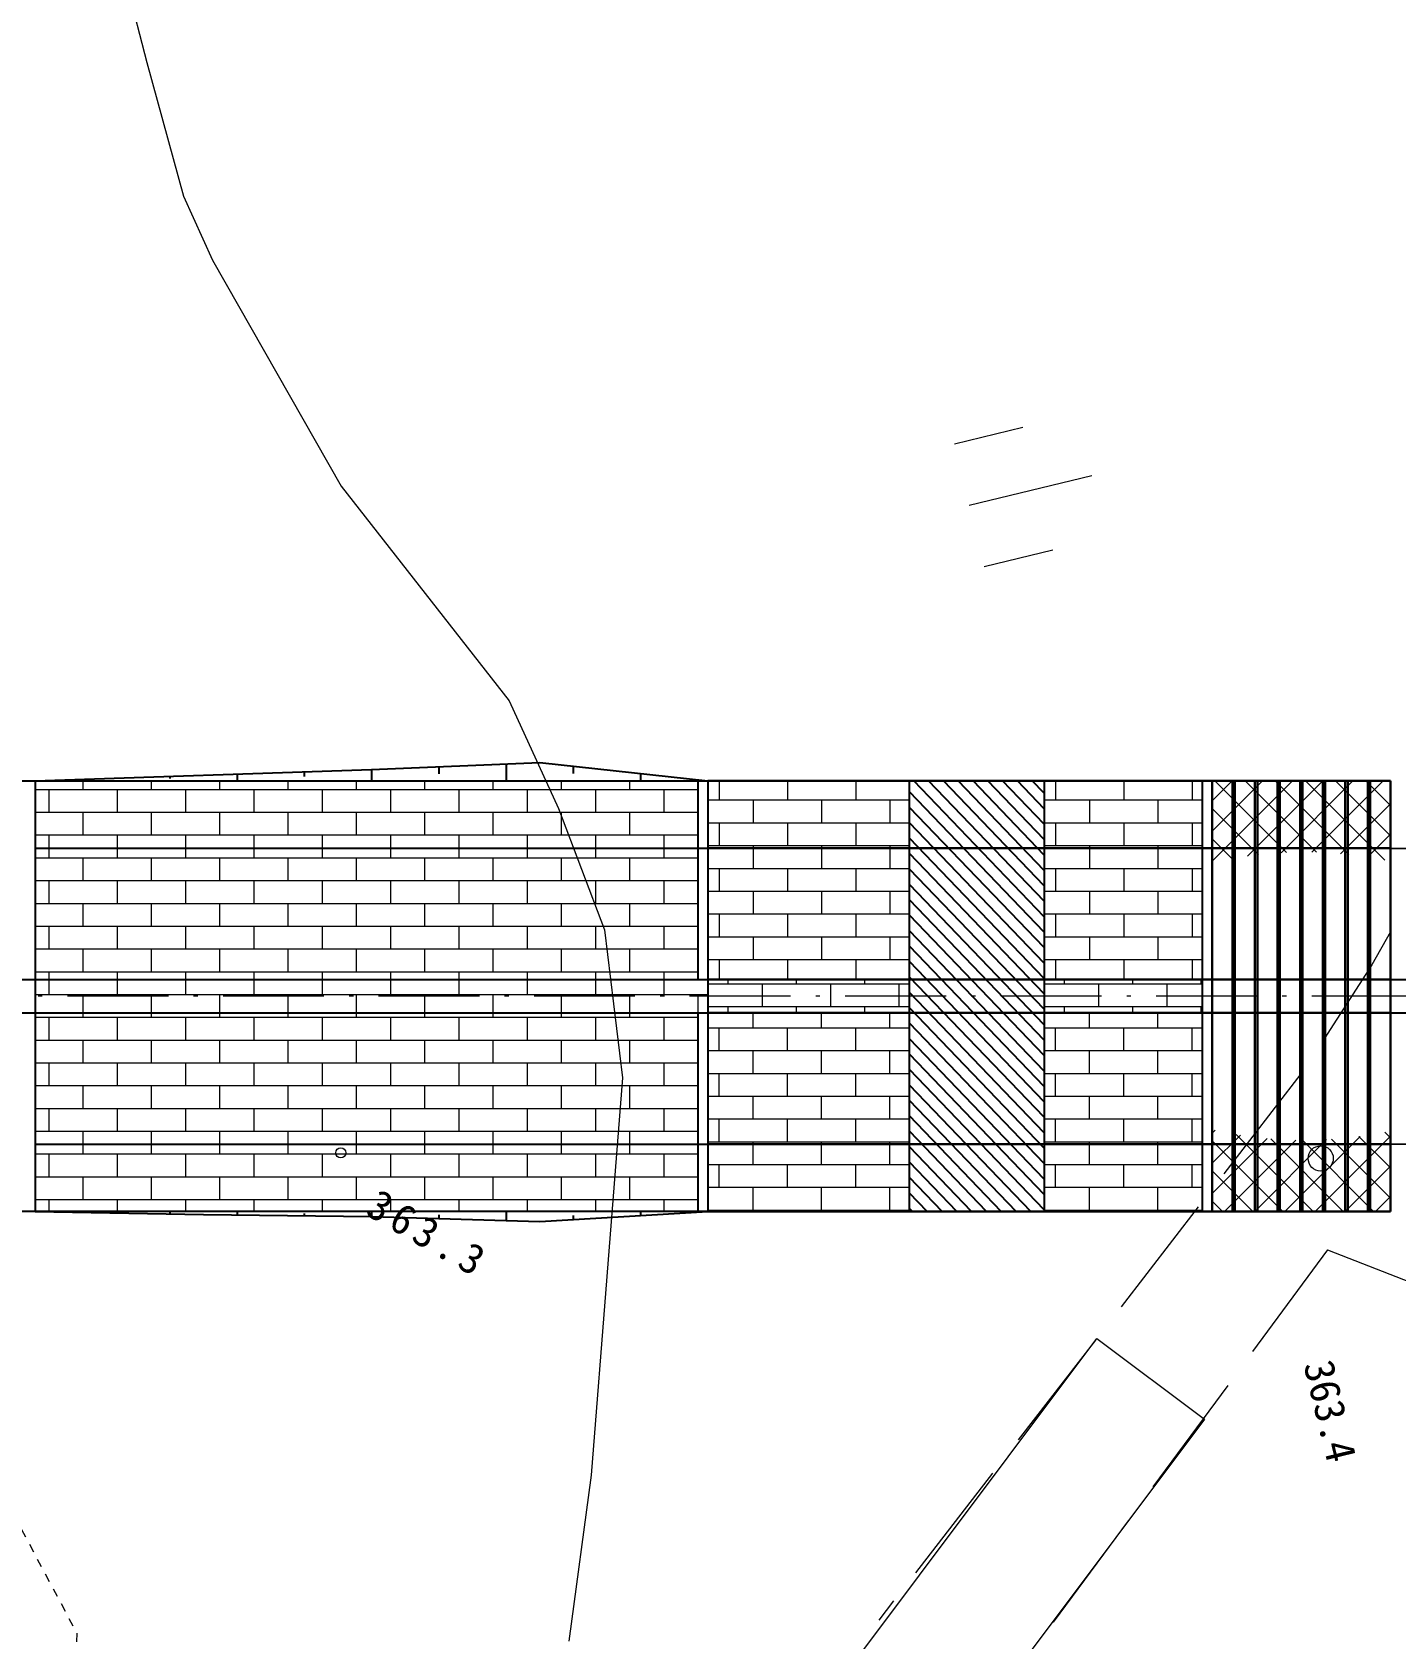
# Model space of a CAD drawing. Header units: millimetres. Extents: x -2078669 to -1085629, y -5987148 to 310365.
# Drawn here: x -1686608 to -1646054, y -5834061 to -5786292 of the extents above; entities that cross this region are included whole.
import ezdxf

# ---------------------------------------------------------------- set-up
doc = ezdxf.new("R2010")
doc.units = ezdxf.units.MM
doc.header["$LTSCALE"] = 500
doc.linetypes.add('561019', pattern=[1, 0.5, -0.5])
doc.linetypes.add('SXF_一点短鎖線', pattern=[9.25, 6, -1.5, 0.25, -1.5])
doc.layers.get('Defpoints').update_dxf_attribs({"color": 153})
for name, color, linetype, lineweight in [('D-BGD', 7, 'Continuous', 13), ('D-BMK', 2, 'SXF_一点短鎖線', 13), ('D-BYP-STR1', 2, 'Continuous', 13), ('D-BYP-STR2', 6, 'Continuous', 25), ('D-BYP-STR3', 3, 'Continuous', 25), ('●予備設計_LP横断', 7, 'Continuous', 13)]:
    doc.layers.add(name, color=color, linetype=linetype, lineweight=lineweight)
doc.styles.add('MS ゴシック', font='MS Gothic.ttf')
pattern_1 = [(225.0000000334024, (-2405970.126795817, -5053122.312092657), (449.0128063152238, -449.0128057916917), []), (315.0000000334023, (-2405970.126795817, -5053122.312092657), (449.0128057916917, 449.0128063152237), [])]

# ---------------------------------------------------------------- blocks, each defined once
blk = doc.blocks.new('M7312')
at = {"layer": '●予備設計_LP横断', "linetype": 'Continuous', "lineweight": 20}
blk.add_circle((0, -0.001000000003841706), 0.15, dxfattribs=at)

msp = doc.modelspace()

# ---------------------------------------------------------------- hatches: boundary and pattern name
at = {"layer": 'D-BYP-STR1', "ltscale": 0.01}
h = msp.add_hatch(dxfattribs=at)
h.set_pattern_fill('AR-BRSTD', color=256, scale=10, angle=180)
h.set_pattern_definition([(180, (-2338384.013532535, -1562750.814112236), (-8.295977853848017e-14, -677.418), []), (270, (-2338384.013532535, -1562750.814112236), (1016, -677.4180000000001), [677.418, -677.418])])
h.paths.add_polyline_path([(-1666815.862548375, -5815452.7227023), (-1666515.862548375, -5815452.722702124), (-1666515.862548959, -5814452.722701502), (-1666814.482175607, -5814452.722701681), (-1666814.482200591, -5808552.747940562), (-1686515.456868846, -5808552.747949234), (-1686516.268090272, -5821352.747855351), (-1666814.482146388, -5821352.747846687)])
h = msp.add_hatch(dxfattribs=at)
h.set_pattern_fill('AR-BRSTD', color=256, scale=10, angle=180.0000000334024)
h.set_pattern_definition([(180.0000000334024, (-2414970.126864675, -5053122.312050516), (3.949220399590558e-07, -677.418), []), (270.0000000334023, (-2414970.126864675, -5053122.312050516), (1016.000000394922, -677.417999407691), [677.418, -677.418])])
edge = h.paths.add_edge_path()
edge.add_line((-1660514.482174491, -5808552.747964513), (-1660514.482171044, -5814452.747964451))
edge.add_line((-1661814.482239782, -5814452.747965463), (-1666514.482239792, -5814452.747968208))
edge.add_line((-1666514.48223974, -5814452.747968246), (-1666514.482243187, -5808552.747968309))
edge.add_line((-1666514.48224325, -5808552.747968055), (-1661814.482243239, -5808552.74796531))
h = msp.add_hatch(dxfattribs=at)
h.set_pattern_fill('AR-BRSTD', color=256, scale=10, angle=180.0000000334024)
h.set_pattern_definition([(180.0000000334024, (-2404970.126795587, -5053122.312044518), (3.949220399590558e-07, -677.418), []), (270.0000000334023, (-2404970.126795587, -5053122.312044518), (1016.000000394922, -677.417999407691), [677.418, -677.418])])
h.paths.add_polyline_path([(-1651814.482174202, -5808552.747959274), (-1651814.482170693, -5814452.747959465), (-1656514.482170651, -5814452.747962249), (-1656514.482174161, -5808552.747962058)])
h = msp.add_hatch(dxfattribs=at)
h.set_pattern_fill('ANSI37', color=256, scale=200, angle=180.0000000334024)
h.set_pattern_definition(pattern_1)
edge = h.paths.add_edge_path()
edge.add_line((-1651514.482176085, -5808552.748006507), (-1651514.482174661, -5810991.007020198))
edge.add_arc((-1648776.325370959, -5822445.983133376), 11777.68994441054, 77.43678667344471, 103.44352118414031, ccw=False)
edge.add_line((-1646214.482174451, -5810950.290903032), (-1646214.482174163, -5808552.748003903))
edge.add_line((-1646214.482174093, -5808552.748002923), (-1651514.48217581, -5808552.748006268))
h = msp.add_hatch(dxfattribs=at)
h.set_pattern_fill('AR-BRSTD', color=256, scale=10, angle=180.0000000334024)
h.set_pattern_definition([(180.0000000334024, (-2414709.12848096, -5053166.784977755), (3.949220399590558e-07, -677.418), []), (270.0000000334023, (-2414709.12848096, -5053166.784977755), (1016.000000394922, -677.417999407691), [677.418, -677.418])])
edge = h.paths.add_edge_path()
edge.add_line((-1660514.482170928, -5814452.748030458), (-1660514.482170344, -5815452.748030508))
edge.add_line((-1661814.482239355, -5815452.748012394), (-1666514.482239361, -5815452.74801514))
edge.add_line((-1666514.482239333, -5815452.748016131), (-1666515.408328551, -5814452.74801608))
edge.add_line((-1666515.408328564, -5814452.748016004), (-1661814.482239924, -5814452.748013258))
h = msp.add_hatch(dxfattribs=at)
h.set_pattern_fill('AR-BRSTD', color=256, scale=10, angle=180.0000000334024)
h.set_pattern_definition([(180.0000000334024, (-2404709.128411871, -5053166.784971757), (3.949220399590558e-07, -677.418), []), (270.0000000334023, (-2404709.128411871, -5053166.784971757), (1016.000000394922, -677.417999407691), [677.418, -677.418])])
h.paths.add_polyline_path([(-1651814.482171209, -5814452.748007149), (-1651814.482170266, -5815452.748006396), (-1656514.482170244, -5815452.748010133), (-1656515.408259475, -5814452.748010006)])
at = {"layer": 'D-BYP-STR1'}
h = msp.add_hatch(dxfattribs=at)
h.set_pattern_fill('AR-BRSTD', color=256, scale=10, angle=3.351169812352201e-08)
h.set_pattern_definition([(3.351162198899432e-08, (-2414970.126864675, -5053122.312050516), (-3.962146557512369e-07, 677.4179999999999), []), (90.00000003351138, (-2414970.126864675, -5053122.312050516), (-1016.000000396215, 677.4179994057523), [677.418, -677.418])])
edge = h.paths.add_edge_path()
edge.add_line((-1660514.482170466, -5815452.747963942), (-1660514.482167019, -5821352.747963879))
edge.add_line((-1661814.482235329, -5821352.747964902), (-1666514.48223534, -5821352.747967647))
edge.add_line((-1666514.482235784, -5821352.747968629), (-1666514.482239231, -5815452.747968691))
edge.add_line((-1666514.482239294, -5815452.747968438), (-1661814.482239283, -5815452.747965693))
h = msp.add_hatch(dxfattribs=at)
h.set_pattern_fill('AR-BRSTD', color=256, scale=10, angle=3.351169812352201e-08)
h.set_pattern_definition([(3.351162198899432e-08, (-2404970.126795587, -5053122.312044518), (-3.962146557512369e-07, 677.4179999999999), []), (90.00000003351141, (-2404970.126795587, -5053122.312044518), (-1016.000000396215, 677.4179994057523), [677.418, -677.418])])
h.paths.add_polyline_path([(-1651814.482170226, -5815452.747958702), (-1651814.48216624, -5821352.747958904), (-1656514.482166695, -5821352.747962631), (-1656514.482170205, -5815452.74796244)])
at = {"layer": 'D-BYP-STR1', "ltscale": 0.01}
h = msp.add_hatch(dxfattribs=at)
h.set_pattern_fill('ANSI37', color=256, scale=200, angle=180.0000000334024)
h.set_pattern_definition(pattern_1)
edge = h.paths.add_edge_path()
edge.add_line((-1651514.481425052, -5821352.748258173), (-1651514.481709693, -5818914.489244482))
edge.add_arc((-1648776.326249981, -5807459.512811572), 11777.68994441054, -103.4435144619858, -77.43677995129018)
edge.add_line((-1646214.481705153, -5818955.204740978), (-1646214.481423576, -5821352.747640107))
edge.add_line((-1646214.481423145, -5821352.747640289), (-1651514.481424863, -5821352.74825876))
at = {"layer": 'Defpoints', "transparency": 33554687}
h = msp.add_hatch(dxfattribs=at)
h.set_pattern_fill('ANSI31', color=256, scale=100, angle=-91.19293493242128)
h.set_pattern_definition([(313.8070650675787, (-1702868.516540982, -5606487.023164713), (229.1317729212576, 219.783713313706), [])])
h.paths.add_polyline_path([(-1656514.4821742, -5808552.74800975), (-1656514.482167191, -5821352.748009362), (-1660514.482167022, -5821352.748012119), (-1660514.482174488, -5808552.748011544)])

# ---------------------------------------------------------------- linework, layer by layer
at = {"layer": 'D-BGD', "linetype": 'Continuous'}
for p, q in [((-1659182.792550201, -5798535.302372603), (-1657142.641367624, -5798040.143129768)), ((-1658740.783606657, -5800356.892258938), (-1655096.607134684, -5799471.14041969)), ((-1658298.406036679, -5802179.847471012), (-1656257.75650444, -5801683.821252105)), ((-1648876.186038061, -5817263.953546777, 363401.9803583581), (-1651168.845807178, -5820231.109704317, 363429.9803568447)), ((-1651933.188605696, -5821219.70664825, 363438.9803563583), (-1654225.84837481, -5824186.862805775, 363466.9803548449)), ((-1648089.125410428, -5822498.505059532, 363309.9803633307), (-1650313.574059076, -5825517.557674062, 363365.9803603038)), ((-1648089.125410428, -5822498.505059532, 363309.9803633307), (-1644594.175888282, -5823856.912700034, 363309.9803633307)), ((-1654990.689522972, -5825176.326725796, 363476.9803543044), (-1657283.349292088, -5828143.48288332, 363504.980352791)), ((-1651054.269600279, -5826523.207686035, 363383.980359331), (-1653277.851272849, -5829542.758650231, 363439.9803563043)), ((-1658047.692090611, -5829132.079827254, 363513.9803523046), (-1660340.850209371, -5832100.102960866, 363541.9803507912)), ((-1654019.045163706, -5830549.275638291, 363458.9803552773), (-1656242.995462704, -5833567.461276763, 363514.9803522505)), ((-1661418.19652211, -5833502.799857657, 363554.9803500886), (-1660983.111423312, -5832930.494081922, 363549.9803503588))]:
    msp.add_line(p, q, dxfattribs=at)
at = {"layer": 'D-BGD', "linetype": '561019', "flags": 128}
msp.add_lwpolyline([(-1692028.638773115, -5651108.013147448), (-1692006.532008744, -5652628.523194275), (-1692300.948950556, -5689801.721795942), (-1692303.265728753, -5690126.811969779), (-1692394.57538588, -5693201.286156342), (-1693218.833505033, -5720867.826484625), (-1692562.33098879, -5742486.837999404), (-1691861.984586277, -5761940.679958083), (-1691831.171831011, -5763137.20134077), (-1691022.465687794, -5794632.897952726), (-1692113.139667838, -5818011.237073794), (-1691957.455091673, -5821021.22217853), (-1691039.066568549, -5823101.646885552), (-1685277.591463847, -5833891.135355605), (-1685840.646344152, -5856793.035570872), (-1686401.757327898, -5859071.495548288), (-1687469.458170331, -5861410.558223004), (-1692335.892345306, -5870139.533971891), (-1692623.707601264, -5871669.642176039), (-1692194.311730925, -5893141.96162054), (-1691936.115324559, -5909612.624335902), (-1691500.538338221, -5951537.732381819), (-1690968.698003632, -5960308.495319686), (-1690776.234367866, -5961930.124889161), (-1689280.530717174, -5964621.529274343), (-1682682.623371107, -5975240.120035746), (-1681599.218332786, -5976862.903481368), (-1680925.116692743, -5982662.456215291)], dxfattribs=at)
at = {"layer": 'D-BGD', "linetype": 'Continuous', "elevation": 362999.9803800859, "flags": 128}
msp.add_lwpolyline([(-1693701.43368879, -5699100.788036088), (-1693917.234881666, -5707562.907043735), (-1694167.94064665, -5715168.722605476), (-1694017.12136106, -5719650.00003159), (-1693848.026332586, -5724017.211705709), (-1693670.685899425, -5736344.398892558), (-1693258.826098406, -5750679.568206987), (-1692707.571563845, -5761274.689313916), (-1691681.312506537, -5769893.652720445), (-1690454.282098029, -5773223.029391173), (-1689275.459132217, -5775416.245464684), (-1687397.075108457, -5777997.737544341), (-1684691.346825625, -5782368.559961599), (-1683779.26302962, -5784927.496137298), (-1683192.635730398, -5787189.77923659), (-1682111.392784824, -5791170.092899319), (-1681242.898552819, -5793068.430935043), (-1677414.695437159, -5799792.703269898), (-1672422.784003072, -5806172.022288515), (-1670951.455390088, -5809375.381582971), (-1669589.3216678, -5812985.421903091), (-1669051.050408755, -5817382.59848934), (-1669982.252454614, -5829190.230664544), (-1670643.530753978, -5834125.143868539)], dxfattribs=at)
at = {"layer": 'D-BGD', "linetype": 'Continuous', "extrusion": (0.02792150778448719, -0.0310770442902194, 0.9991269222282144), "elevation": 497824.9631368279}
msp.add_lwpolyline([(-5109593.950519163, -3205889.463780282), (-5110664.466329968, -3206248.505227749), (-5113191.189599341, -3206942.652026214)], dxfattribs=at)
at = {"layer": 'D-BGD', "linetype": 'Continuous', "flags": 128}
for points in [[(-1665495.975900877, -5839198.273414275), (-1654946.159130676, -5825126.950175857), (-1651745.963681736, -5827525.881679519)], [(-1651745.963681736, -5827525.881679519), (-1662295.282102301, -5841596.337941914)]]:
    msp.add_lwpolyline(points, dxfattribs=at)
at = {"layer": 'D-BGD', "linetype": 'Continuous'}
msp.add_circle((-1648289.328602926, -5819776.664161067, 363379.9803595472), 374.999979731494, dxfattribs=at)
at = {"layer": 'D-BMK', "linetype": 'SXF_一点短鎖線'}
msp.add_line((-1566930.933839432, -5814952.788347582, 362410.8426848126), (-1736237.158088689, -5814952.74792979), dxfattribs=at)
at = {"layer": 'D-BYP-STR2'}
for p, q in [((-1674514.48217478, -5808132.347923625), (-1674514.482174571, -5808342.547923624)), ((-1672514.482174619, -5808045.947922019), (-1672514.482174437, -5808552.747921768)), ((-1670514.482174674, -5808112.747920972), (-1670514.482174374, -5808332.747921401)), ((-1682514.482174539, -5808419.147927509), (-1682514.482174043, -5808485.947928328)), ((-1680514.482174673, -5808352.34792675), (-1680514.482174098, -5808552.747927283)), ((-1678514.482174331, -5808285.547926), (-1678514.482174251, -5808419.147925714)), ((-1676514.482174445, -5808218.747924289), (-1676514.482174267, -5808552.747924525)), ((-1668514.482174449, -5808332.747919546), (-1668514.482174626, -5808552.747919964)), ((-1646214.482174631, -5810552.748003276, 0.01963937177788466), (-1566933.305863095, -5811902.747956994, 362400.000000009)), ((-1646214.482172013, -5814452.748003085, 0.01963937177788466), (-1566933.305861423, -5814452.747957014, 362400.000000009)), ((-1646214.482175402, -5815452.748004151, 0.01963937177788466), (-1566933.305861294, -5815452.748041142)), ((-1682514.482166792, -5821389.285646509), (-1682514.482166549, -5821425.823363317)), ((-1680514.482166612, -5821352.747926904), (-1680514.482166624, -5821455.82336347)), ((-1678514.482166754, -5821416.016784076), (-1678514.482166364, -5821479.285644068)), ((-1676514.482166781, -5821352.747924146), (-1676514.482167038, -5821502.747923691)), ((-1674514.482166974, -5821457.747923595), (-1674514.482166576, -5821562.747923002)), ((-1672514.48216697, -5821352.747922342), (-1672514.482166571, -5821622.74792135)), ((-1670514.482166886, -5821472.747920892), (-1670514.482166249, -5821592.747921309)), ((-1668514.48216714, -5821352.747919584), (-1668514.482166504, -5821472.747920001))]:
    msp.add_line(p, q, dxfattribs=at)
at = {"layer": 'D-BYP-STR2', "ltscale": 0.01}
for p, q in [((-1692314.482833888, -5814452.74792979), (-1686514.482170549, -5814452.74792979)), ((-1692314.482872136, -5815452.74792979), (-1686514.482170549, -5815452.74792979))]:
    msp.add_line(p, q, dxfattribs=at)
msp.add_lwpolyline([(-1689514.482170549, -5814052.74792979), (-1689514.482170549, -5808552.74792979), (-1686914.482170548, -5808552.74792979), (-1686514.482170548, -5808552.74792979), (-1686514.482170549, -5821352.74792979), (-1686914.482170549, -5821352.74792979), (-1689514.482170549, -5821352.74792979), (-1689514.482170549, -5815852.74792979)], dxfattribs=at)
at = {"layer": 'D-BYP-STR2'}
for points in [[(-1686514.48217431, -5808552.747930933, 0), (-1676514.482174445, -5808218.747924289, 0.004873293219134212), (-1671514.482174549, -5808002.747921692, 0.007309939828701317), (-1666514.482174224, -5808552.747918118, 0.009746586438268423)], [(-1646214.482175644, -5819352.7480039, 0.01963937177788466), (-1571514.482169016, -5818152.74795904, 362400.000000009), (-1566933.305859782, -5818002.747957218, 362400.000000009)], [(-1686514.482166825, -5821352.747930554, 0), (-1681514.482166744, -5821444.092222695, 362400.000000009), (-1676514.482167038, -5821502.747923691, 0.004873293219134212), (-1671514.48216634, -5821652.747921006, 0.007309939828701317), (-1666514.482166758, -5821352.747918692, 362400.000000009)]]:
    msp.add_polyline3d(points, dxfattribs=at)
at = {"layer": 'D-BYP-STR3', "ltscale": 0.01}
for p, q in [((-1686514.482174291, -5808552.747929979), (-1666514.482243399, -5808552.747918471, 0.009746586398769849)), ((-1686514.482174291, -5808552.747929979), (-1686514.482166806, -5821352.7479296)), ((-1666814.482243399, -5808552.747834349), (-1666814.482239949, -5814452.747918354)), ((-1666514.482243399, -5808552.747832892), (-1666514.482235914, -5821352.747832514)), ((-1686514.482172922, -5810552.747930371), (-1666514.482242229, -5810552.747918371, 0.0097465864569033)), ((-1686514.48217078, -5814452.74793017), (-1666514.482239949, -5814452.747918175, 0.009746586456855943)), ((-1686514.482170334, -5815452.747930361), (-1666514.482239364, -5815452.7479188, 0.009746586457850885)), ((-1666814.482239364, -5815452.747918973), (-1666814.482235914, -5821352.74783397)), ((-1686514.482168194, -5819352.747930162), (-1666514.482237083, -5819352.747918574, 0.009746586458495472)), ((-1666514.482235914, -5821352.747832514), (-1686514.482187599, -5821352.747930175))]:
    msp.add_line(p, q, dxfattribs=at)
at = {"layer": 'D-BYP-STR3'}
for p, q in [((-1666514.482243399, -5808552.747929979), (-1666514.482235914, -5821352.747929601)), ((-1651814.482174718, -5808552.748006957, 0.01963937166146934), (-1651814.482166756, -5821352.748006588, 0.01963937166146934))]:
    msp.add_line(p, q, dxfattribs=at)
at = {"layer": 'D-BYP-STR3', "lineweight": 30}
for p, q in [((-1666514.482243399, -5808552.748015557, 0.009746586380060762), (-1646214.482174114, -5808552.748003876, 0.01963937166146934)), ((-1651514.482175751, -5821352.748005979), (-1651514.482174179, -5808552.748006547)), ((-1650914.482175664, -5821352.748007046), (-1650914.482174568, -5808552.748007604)), ((-1650843.053604353, -5821352.748006808), (-1650843.053602762, -5808552.748006422)), ((-1650243.053604247, -5821352.748006921), (-1650243.053603151, -5808552.748007479)), ((-1650171.625032957, -5821352.748007636), (-1650171.625031345, -5808552.748006296)), ((-1649571.62503283, -5821352.748006796), (-1649571.625031734, -5808552.748007353)), ((-1649500.196462017, -5821352.748007501), (-1649500.196459928, -5808552.748006171)), ((-1648900.196461413, -5821352.748006671), (-1648900.19645984, -5808552.748007238)), ((-1648828.767890123, -5821352.748007385), (-1648828.76788855, -5808552.748007953)), ((-1648228.767890016, -5821352.748007499), (-1648228.767888423, -5808552.748007112)), ((-1648157.339318706, -5821352.74800726), (-1648157.339317133, -5808552.748007827)), ((-1647557.339318599, -5821352.748007373), (-1647557.339317006, -5808552.748006987)), ((-1647485.910747289, -5821352.748007135), (-1647485.910745716, -5808552.748007702)), ((-1646885.910747182, -5821352.748007248), (-1646885.910745589, -5808552.748006863)), ((-1646814.482175872, -5821352.748007009), (-1646814.482174299, -5808552.748007577)), ((-1646214.482176242, -5821352.748007113), (-1646214.482174193, -5808552.748007691)), ((-1666514.482242229, -5810552.748015457, 0.009746586438268423), (-1646214.482174631, -5810552.748003276, 0.01963937177788466)), ((-1666514.482239949, -5814452.748015261, 0.009746586438268423), (-1646214.482172013, -5814452.748003085, 0.01963937177788466)), ((-1666514.482239364, -5815452.748015886, 0.009746586438268423), (-1646214.482175402, -5815452.748004151, 0.01963937177788466)), ((-1666514.482237083, -5819352.748015662, 0.009746586438268423), (-1646214.482175644, -5819352.7480039, 0.01963937177788466)), ((-1666514.482235914, -5821352.748015179, 0.009746586380060762), (-1646214.482166629, -5821352.748003498, 0.01963937166146934))]:
    msp.add_line(p, q, dxfattribs=at)
at = {"layer": 'Defpoints'}
msp.add_lwpolyline([(-1660514.482170548, -5808552.748012109), (-1656514.482170548, -5808552.748012109), (-1656514.482170548, -5821352.748009991), (-1660514.482170548, -5821352.748009991)], close=True, dxfattribs=at)

# ---------------------------------------------------------------- block references
at = {"layer": 'D-BGD', "linetype": 'Continuous', "lineweight": 20, "xscale": 1000, "yscale": 1000, "zscale": 1000, "rotation": 330.1091246385173}
msp.add_blockref('M7312', (-1677429.712773624, -5819608.145355123, 363287.9803645198), dxfattribs=at)

# ---------------------------------------------------------------- texts
at = {"layer": 'D-BGD', "linetype": 'Continuous', "style": 'MS ゴシック'}
msp.add_text('363.4', height=900, rotation=283.66942145203, dxfattribs=at).set_placement((-1648803.065837081, -5825903.682846168))
at = {"layer": 'D-BGD', "linetype": 'Continuous', "insert": (-1676750.208622901, -5821435.950384314, 363287.9803645198), "char_height": 900, "attachment_point": 7, "rotation": 330.1091246385173, "line_spacing_factor": 0.7228915662650602, "style": 'MS ゴシック'}
msp.add_mtext('\\T1.284;363.3', dxfattribs=at)

doc.saveas('drawing.dxf')
